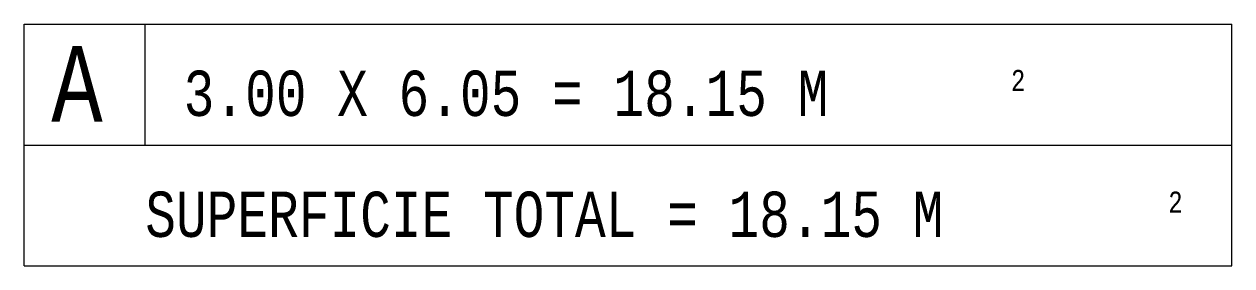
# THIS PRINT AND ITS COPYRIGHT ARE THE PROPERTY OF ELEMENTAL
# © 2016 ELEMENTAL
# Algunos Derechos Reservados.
# Model space of a CAD drawing. Header units: metres. Extents: x -87 to 15, y -108 to -10.
# Drawn here: x -81.544 to -77.544, y -71.058 to -70.258 of the extents above; entities that cross this region are included whole.
import ezdxf

# ---------------------------------------------------------------- set-up
doc = ezdxf.new("R2010")
doc.units = ezdxf.units.M
doc.header["$LTSCALE"] = 5
doc.header["$MEASUREMENT"] = 0
doc.layers.add('A-ANNO-TEXT', color=3, linetype='Continuous', lineweight=18)
doc.styles.add('E-ROMANS', font='romans.shx', dxfattribs={"width": 0.8})

msp = doc.modelspace()

# ---------------------------------------------------------------- linework, layer by layer
at = {"layer": 'A-ANNO-TEXT'}
for p, q in [((-81.5439, -71.0577), (-81.5439, -70.2577)), ((-81.5439, -70.2577), (-77.5439, -70.2577)), ((-81.1439, -70.2577), (-81.1439, -70.6577)), ((-77.5439, -71.0577), (-77.5439, -70.2577)), ((-81.5439, -70.6577), (-77.5439, -70.6577)), ((-81.5439, -71.0577), (-77.5439, -71.0577))]:
    msp.add_line(p, q, dxfattribs=at)

# ---------------------------------------------------------------- texts
at = {"layer": 'A-ANNO-TEXT', "attachment_point": 1, "style": 'E-ROMANS'}
for s, insert, char_height, width in [('{\\fMonospac821 BT|b0|i0|c0|p49;A}', (-81.4536, -70.3299), 0.25, 0.218149), ('{\\fMonospac821 BT|b0|i0|c0|p49;3.00 X 6.05 = 18.15 M}', (-81.0155, -70.4115), 0.15, 3.6), ('{\\fMonospac821 BT|b0|i0|c0|p49;2}', (-78.2754, -70.4092), 0.07, 0.1548), ('{\\fMonospac821 BT|b0|i0|c0|p49;SUPERFICIE TOTAL = 18.15 M}', (-81.1427, -70.812), 0.15, 3.7588), ('{\\fMonospac821 BT|b0|i0|c0|p49;2}', (-77.7544, -70.8119), 0.07, 0.1548)]:
    msp.add_mtext(s, dxfattribs=dict(at, insert=insert, char_height=char_height, width=width))

doc.saveas('drawing.dxf')
